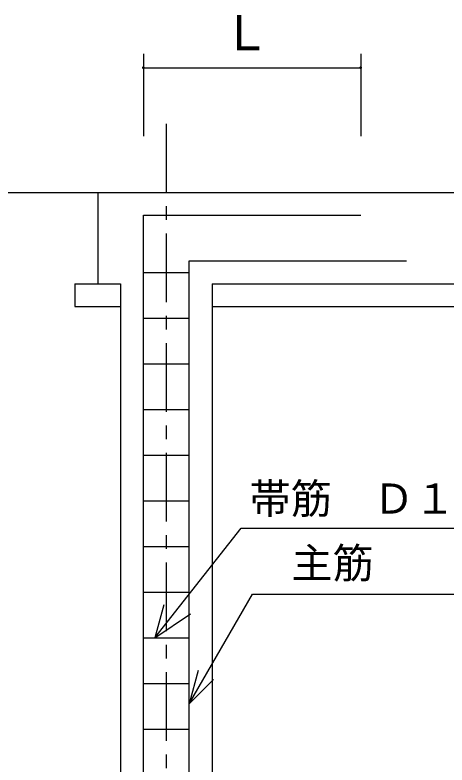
# Model space of a CAD drawing. Units: millimetres, scale not verified. Extents: x -8093 to 8093, y -5792 to 5792.
# Drawn here: x -1472 to -528, y 1023 to 2664 of the extents above; entities that cross this region are included whole.
import ezdxf
from ezdxf.enums import TextEntityAlignment as Align

# ---------------------------------------------------------------- set-up
doc = ezdxf.new("R2010")
doc.units = ezdxf.units.MM
doc.header["$LTSCALE"] = 30
doc.linetypes.add('CHAIN1', pattern=[8, 5, -1, 1, -1])
doc.layers.add('0-3_00クル-フ-1機器', color=5, linetype='Continuous', lineweight=25)
doc.layers.add('0-7_00クル-フ-2製作', color=3, linetype='Continuous', lineweight=25)
doc.styles.add('ＭＳ ゴシック', font='')
doc.styles.get('ＭＳ ゴシック').set_extended_font_data('MS Gothic')

msp = doc.modelspace()

# ---------------------------------------------------------------- linework, layer by layer
at = {"layer": '0-3_00クル-フ-1機器', "color": 2}
for p, q in [((-1191.24, 2578.58), (-1191.24, 2398.92)), ((-716.24, 2578.58), (-716.24, 2398.92)), ((-1191.24, 2548.58), (-716.24, 2548.58)), ((-2416.24, 2275.72), (990.45, 2275.72)), ((-1291.24, 2275.72), (-1291.24, 2075.72)), ((-1341.24, 2075.72), (-1341.24, 2025.72)), ((-1341.24, 2075.72), (-1241.23, 2075.72)), ((-1241.23, 2075.72), (-1241.23, 425.72)), ((-1041.24, 2075.72), (-1041.24, 425.72)), ((-1341.24, 2025.72), (-1241.23, 2025.72)), ((-1041.24, 2025.72), (678.76, 2025.72)), ((-1166.24, 1300.72), (-977.67, 1540.72)), ((-977.67, 1540.72), (112.99, 1540.72)), ((-1091.24, 1156.67), (-952.67, 1396.67)), ((-952.67, 1396.67), (2.33, 1396.67))]:
    msp.add_line(p, q, dxfattribs=at)
at = {"layer": '0-3_00クル-フ-1機器', "color": 2, "linetype": 'CHAIN1'}
msp.add_line((-1141.24, 2425.72), (-1141.24, -24.28), dxfattribs=at)
at = {"layer": '0-3_00クル-フ-1機器', "color": 2}
for points in [[(-1041.24, 2075.72), (678.76, 2075.72), (678.76, 2025.72)], [(-1146.82, 1373.16), (-1166.24, 1300.72), (-1088.2, 1353.75)], [(-1071.82, 1229.12), (-1091.24, 1156.67), (-1038.2, 1209.71)]]:
    msp.add_lwpolyline(points, dxfattribs=at)
at = {"layer": '0-3_00クル-フ-1機器'}
for points in [[(-1191.24, 2548.58), (-1194.24, 2548.58), (-1194.23, 2548.77)], [(-1191.24, 2548.58), (-1194.21, 2548.2), (-1194.24, 2548.58)], [(-1191.24, 2548.58), (-1194.23, 2548.77), (-1194.18, 2549.14)], [(-1191.24, 2548.58), (-1194.14, 2547.83), (-1194.21, 2548.2)], [(-1191.24, 2548.58), (-1194.18, 2549.14), (-1194.09, 2549.5)], [(-1191.24, 2548.58), (-1194.03, 2547.47), (-1194.14, 2547.83)], [(-1191.24, 2548.58), (-1194.09, 2549.5), (-1193.95, 2549.85)], [(-1191.24, 2548.58), (-1193.87, 2547.13), (-1194.03, 2547.47)], [(-1191.24, 2548.58), (-1193.95, 2549.85), (-1193.77, 2550.18)], [(-1191.24, 2545.58), (-1193.87, 2547.13), (-1191.24, 2548.58)], [(-1191.24, 2545.58), (-1193.66, 2546.81), (-1193.87, 2547.13)], [(-1191.24, 2548.58), (-1193.77, 2550.18), (-1193.55, 2550.49)], [(-1191.24, 2545.58), (-1193.42, 2546.52), (-1193.66, 2546.81)], [(-1191.24, 2551.58), (-1193.55, 2550.49), (-1193.29, 2550.76)], [(-1191.24, 2548.58), (-1193.55, 2550.49), (-1191.24, 2551.58)], [(-1191.24, 2545.58), (-1193.15, 2546.27), (-1193.42, 2546.52)], [(-1191.24, 2551.58), (-1193.29, 2550.76), (-1191.61, 2551.55)], [(-1191.61, 2551.55), (-1193.29, 2550.76), (-1193, 2551)], [(-1191.24, 2545.58), (-1192.84, 2546.04), (-1193.15, 2546.27)], [(-1191.61, 2551.55), (-1193, 2551), (-1191.98, 2551.48)], [(-1191.98, 2551.48), (-1193, 2551), (-1192.68, 2551.21)], [(-1191.24, 2545.58), (-1192.51, 2545.86), (-1192.84, 2546.04)], [(-1191.98, 2551.48), (-1192.68, 2551.21), (-1192.34, 2551.37)], [(-1191.24, 2545.58), (-1192.16, 2545.72), (-1192.51, 2545.86)], [(-1191.24, 2545.58), (-1191.8, 2545.63), (-1192.16, 2545.72)], [(-1191.24, 2545.58), (-1191.43, 2545.58), (-1191.8, 2545.63)], [(-1191.05, 2551.57), (-1191.24, 2548.58), (-1191.24, 2551.58)], [(-1190.67, 2551.52), (-1191.24, 2548.58), (-1191.05, 2551.57)], [(-1190.31, 2551.43), (-1191.24, 2548.58), (-1190.67, 2551.52)], [(-1189.96, 2551.29), (-1191.24, 2548.58), (-1190.31, 2551.43)], [(-1189.63, 2551.11), (-1191.24, 2548.58), (-1189.96, 2551.29)], [(-1189.32, 2550.89), (-1191.24, 2548.58), (-1189.63, 2551.11)], [(-1189.05, 2550.63), (-1191.24, 2548.58), (-1189.32, 2550.89)], [(-1188.81, 2550.34), (-1191.24, 2548.58), (-1189.05, 2550.63)], [(-1188.61, 2550.02), (-1191.24, 2548.58), (-1188.81, 2550.34)], [(-1188.45, 2549.68), (-1191.24, 2548.58), (-1188.61, 2550.02)], [(-1188.45, 2549.68), (-1188.24, 2548.58), (-1191.24, 2548.58)], [(-1188.24, 2548.58), (-1191.24, 2545.58), (-1191.24, 2548.58)], [(-1188.24, 2548.39), (-1191.24, 2545.58), (-1188.24, 2548.58)], [(-1188.29, 2548.01), (-1191.24, 2545.58), (-1188.24, 2548.39)], [(-1188.38, 2547.65), (-1191.24, 2545.58), (-1188.29, 2548.01)], [(-1188.52, 2547.3), (-1191.24, 2545.58), (-1188.38, 2547.65)], [(-1188.7, 2546.97), (-1191.24, 2545.58), (-1188.52, 2547.3)], [(-1188.93, 2546.66), (-1191.24, 2545.58), (-1188.7, 2546.97)], [(-1189.18, 2546.39), (-1191.24, 2545.58), (-1188.93, 2546.66)], [(-1189.18, 2546.39), (-1190.86, 2545.6), (-1191.24, 2545.58)], [(-1189.47, 2546.15), (-1190.86, 2545.6), (-1189.18, 2546.39)], [(-1189.47, 2546.15), (-1190.49, 2545.67), (-1190.86, 2545.6)], [(-1189.79, 2545.95), (-1190.49, 2545.67), (-1189.47, 2546.15)], [(-1189.79, 2545.95), (-1190.13, 2545.79), (-1190.49, 2545.67)], [(-1188.33, 2549.32), (-1188.24, 2548.58), (-1188.45, 2549.68)], [(-1188.26, 2548.95), (-1188.24, 2548.58), (-1188.33, 2549.32)], [(-716.24, 2548.58), (-719.24, 2548.58), (-719.23, 2548.77)], [(-716.24, 2548.58), (-719.21, 2548.2), (-719.24, 2548.58)], [(-716.24, 2548.58), (-719.23, 2548.77), (-719.18, 2549.14)], [(-716.24, 2548.58), (-719.14, 2547.83), (-719.21, 2548.2)], [(-716.24, 2548.58), (-719.18, 2549.14), (-719.09, 2549.5)], [(-716.24, 2548.58), (-719.03, 2547.47), (-719.14, 2547.83)], [(-716.24, 2548.58), (-719.09, 2549.5), (-718.95, 2549.85)], [(-716.24, 2545.58), (-719.03, 2547.47), (-716.24, 2548.58)], [(-716.24, 2545.58), (-718.87, 2547.13), (-719.03, 2547.47)], [(-716.24, 2548.58), (-718.95, 2549.85), (-718.77, 2550.18)], [(-716.24, 2545.58), (-718.66, 2546.81), (-718.87, 2547.13)], [(-716.24, 2548.58), (-718.77, 2550.18), (-718.55, 2550.49)], [(-716.24, 2545.58), (-718.42, 2546.52), (-718.66, 2546.81)], [(-716.24, 2548.58), (-718.55, 2550.49), (-718.29, 2550.76)], [(-716.24, 2545.58), (-718.15, 2546.27), (-718.42, 2546.52)], [(-716.24, 2548.58), (-718.29, 2550.76), (-718, 2551)], [(-716.24, 2545.58), (-717.84, 2546.04), (-718.15, 2546.27)], [(-716.24, 2551.58), (-718, 2551), (-717.68, 2551.21)], [(-716.24, 2548.58), (-718, 2551), (-716.24, 2551.58)], [(-716.24, 2545.58), (-717.51, 2545.86), (-717.84, 2546.04)], [(-716.24, 2551.58), (-717.68, 2551.21), (-716.61, 2551.55)], [(-716.61, 2551.55), (-717.68, 2551.21), (-717.34, 2551.37)], [(-716.24, 2545.58), (-717.16, 2545.72), (-717.51, 2545.86)], [(-716.61, 2551.55), (-717.34, 2551.37), (-716.98, 2551.48)], [(-716.24, 2545.58), (-716.8, 2545.63), (-717.16, 2545.72)], [(-716.24, 2545.58), (-716.43, 2545.58), (-716.8, 2545.63)], [(-716.05, 2551.57), (-716.24, 2548.58), (-716.24, 2551.58)], [(-715.67, 2551.52), (-716.24, 2548.58), (-716.05, 2551.57)], [(-715.31, 2551.43), (-716.24, 2548.58), (-715.67, 2551.52)], [(-714.96, 2551.29), (-716.24, 2548.58), (-715.31, 2551.43)], [(-714.63, 2551.11), (-716.24, 2548.58), (-714.96, 2551.29)], [(-714.32, 2550.89), (-716.24, 2548.58), (-714.63, 2551.11)], [(-714.05, 2550.63), (-716.24, 2548.58), (-714.32, 2550.89)], [(-713.81, 2550.34), (-716.24, 2548.58), (-714.05, 2550.63)], [(-713.61, 2550.02), (-716.24, 2548.58), (-713.81, 2550.34)], [(-713.45, 2549.68), (-716.24, 2548.58), (-713.61, 2550.02)], [(-713.33, 2549.32), (-716.24, 2548.58), (-713.45, 2549.68)], [(-713.33, 2549.32), (-713.24, 2548.58), (-716.24, 2548.58)], [(-713.24, 2548.58), (-716.24, 2545.58), (-716.24, 2548.58)], [(-713.24, 2548.39), (-716.24, 2545.58), (-713.24, 2548.58)], [(-713.29, 2548.01), (-716.24, 2545.58), (-713.24, 2548.39)], [(-713.38, 2547.65), (-716.24, 2545.58), (-713.29, 2548.01)], [(-713.52, 2547.3), (-716.24, 2545.58), (-713.38, 2547.65)], [(-713.7, 2546.97), (-716.24, 2545.58), (-713.52, 2547.3)], [(-713.93, 2546.66), (-716.24, 2545.58), (-713.7, 2546.97)], [(-714.18, 2546.39), (-716.24, 2545.58), (-713.93, 2546.66)], [(-714.47, 2546.15), (-716.24, 2545.58), (-714.18, 2546.39)], [(-714.79, 2545.95), (-716.24, 2545.58), (-714.47, 2546.15)], [(-714.79, 2545.95), (-715.86, 2545.6), (-716.24, 2545.58)], [(-715.13, 2545.79), (-715.86, 2545.6), (-714.79, 2545.95)], [(-715.13, 2545.79), (-715.49, 2545.67), (-715.86, 2545.6)], [(-713.26, 2548.95), (-713.24, 2548.58), (-713.33, 2549.32)]]:
    msp.add_solid(points, dxfattribs=at)
at = {"layer": '0-7_00クル-フ-2製作'}
for p, q in [((-1091.24, 375.72), (-1091.24, 2125.72)), ((-1091.24, 2125.72), (-616.24, 2125.72)), ((-1191.24, 2100.72), (-1091.24, 2100.72)), ((-1191.24, 2000.72), (-1091.24, 2000.72)), ((-1191.24, 1900.72), (-1091.24, 1900.72)), ((-1191.24, 1800.72), (-1091.24, 1800.72)), ((-1191.24, 1700.72), (-1091.24, 1700.72)), ((-1191.24, 1600.72), (-1091.24, 1600.72)), ((-1191.24, 1500.72), (-1091.24, 1500.72)), ((-1191.24, 1400.72), (-1091.24, 1400.72)), ((-1191.24, 1300.72), (-1091.24, 1300.72)), ((-1191.24, 1200.72), (-1091.24, 1200.72)), ((-1191.24, 1100.72), (-1091.24, 1100.72))]:
    msp.add_line(p, q, dxfattribs=at)
msp.add_lwpolyline([(-1191.24, 275.72), (-1191.24, 2225.72), (-716.24, 2225.72)], dxfattribs=at)

# ---------------------------------------------------------------- texts
at = {"layer": '0-3_00クル-フ-1機器', "color": 4, "style": 'ＭＳ ゴシック'}
for s, height, p in [('Ｌ', 76.98, (-1018.74, 2563.58)), ('帯筋\u3000Ｄ１０－１００＠', 65.98, (-959.21, 1552.81)), ('主筋', 65.98, (-867.67, 1411.67))]:
    msp.add_text(s, height=height, dxfattribs=at).set_placement(p, align=Align.BOTTOM_LEFT)

doc.saveas('drawing.dxf')
